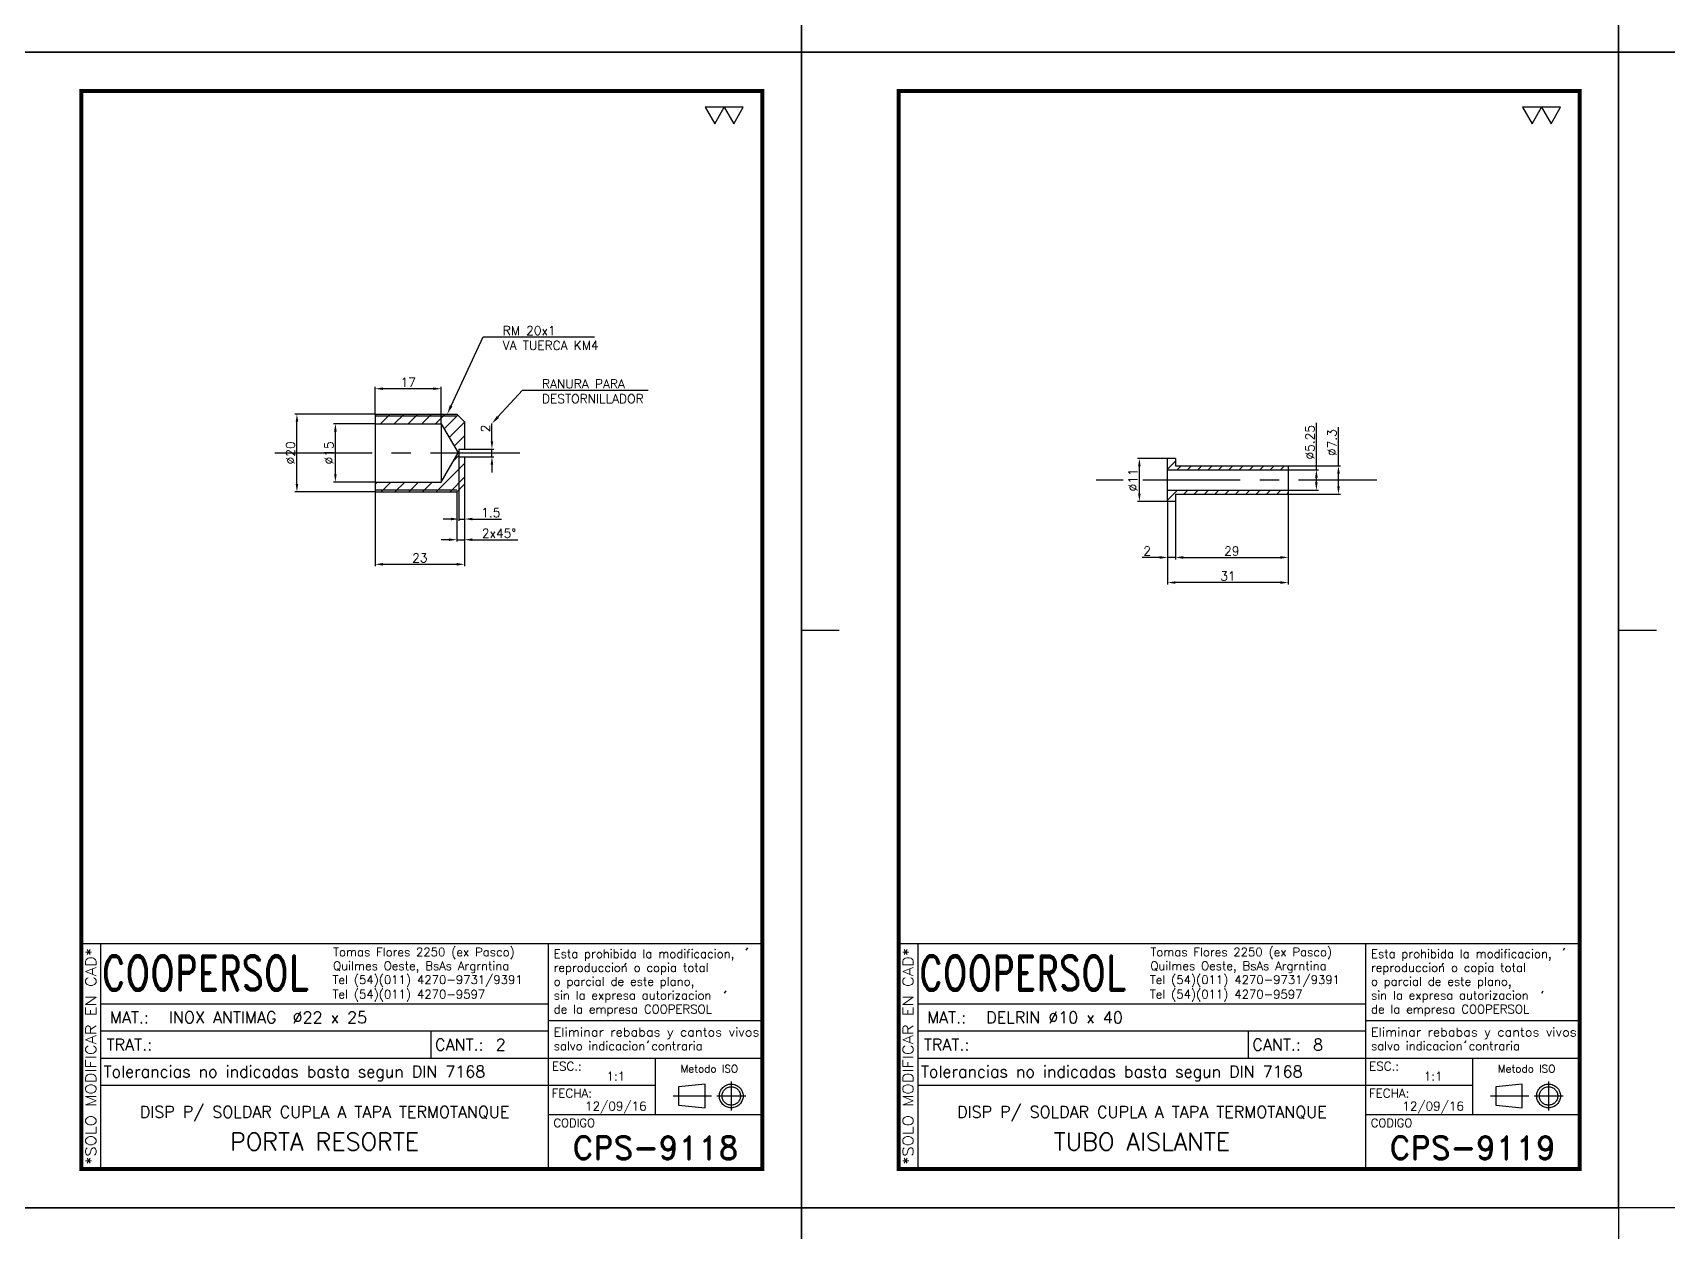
# Model space of a CAD drawing. Extents: x -21308 to -16735, y 11657 to 13517.
# Drawn here: x -20665.5 to -20245.5, y 12218.4 to 12526.4 of the extents above; entities that cross this region are included whole.
import ezdxf
from ezdxf import colors
from ezdxf.entities.mleader import LeaderData, LeaderLine
from ezdxf.enums import TextEntityAlignment as Align
from ezdxf.math import Vec2, Vec3

# ---------------------------------------------------------------- set-up
doc = ezdxf.new("R2010")
doc.units = 0
doc.header["$LTSCALE"] = 20
doc.header["$MEASUREMENT"] = 0
doc.linetypes.add('CENTER', pattern=[2, 1.25, -0.25, 0.25, -0.25])
doc.layers.get('0').update_dxf_attribs({"linetype": 'CONTINUOUS'})
doc.layers.get('DEFPOINTS').update_dxf_attribs({"linetype": 'CONTINUOUS'})
for name, color, linetype in [('1', 1, 'CENTER'), ('CL', 1, 'CENTER'), ('CO', 3, 'CONTINUOUS'), ('FI', 1, 'CONTINUOUS'), ('RY', 5, 'CONTINUOUS')]:
    doc.layers.add(name, color=color, linetype=linetype)
doc.styles.add('ROMAND', font='ROMAND')
doc.styles.add('ROMANS', font='ROMANS.SHX')
doc.dimstyles.new('1', dxfattribs={"dimtxt": 2.3, "dimasz": 2, "dimexe": 0.5, "dimexo": 0.0625, "dimgap": 0.5, "dimtad": 1, "dimdec": 4, "dimdsep": 46, "dimtxsty": 'ROMANS', "dimcen": -2, "dimclrt": 7, "dimadec": 0, "dimazin": 0, "dimtfac": 0.869565, "dimtdec": 4, "dimtmove": 0, "dimatfit": 3, "dimfxl": 1, "dimtolj": 1, "dimarcsym": 0})

# ---------------------------------------------------------------- blocks, each defined once
blk = doc.blocks.new('A4G')
blk.add_line((0, 148.5), (9.75, 148.5))
blk.add_lwpolyline([(0, 297), (210, 297), (210, 0), (0, 0)], close=True)
at = {"const_width": 1}
blk.add_lwpolyline([(25, 287), (200, 287), (200, 10), (25, 10)], close=True, dxfattribs=at)
blk = doc.blocks.new('*D338')
at = {"layer": 'CO', "color": 0, "lineweight": -2}
for p, q in [((-20577.53, 12408.38), (-20577.53, 12389.32)), ((-20554.53, 12410.38), (-20554.53, 12389.32)), ((-20575.53, 12389.82), (-20556.53, 12389.82))]:
    blk.add_line(p, q, dxfattribs=at)
at = {"layer": 'CO', "color": 0}
for points in [[(-20575.53, 12390.16), (-20575.53, 12389.49), (-20577.53, 12389.82)], [(-20556.53, 12390.16), (-20556.53, 12389.49), (-20554.53, 12389.82)]]:
    blk.add_solid(points, dxfattribs=at)
at = {"layer": 'DEFPOINTS', "color": 0}
for p in [(-20577.53, 12408.44), (-20554.53, 12410.44), (-20554.53, 12389.82)]:
    blk.add_point(p, dxfattribs=at)
at = {"layer": 'CO', "color": 7, "insert": (-20566.03, 12391.47), "char_height": 2.3, "attachment_point": 5, "style": 'ROMANS'}
blk.add_mtext('\\A1;23', dxfattribs=at)
blk = doc.blocks.new('*D339')
at = {"layer": 'CO', "color": 0, "lineweight": -2}
for p, q in [((-20577.59, 12425.94), (-20588.23, 12425.94)), ((-20587.73, 12412.94), (-20587.73, 12423.94)), ((-20577.59, 12410.94), (-20588.23, 12410.94))]:
    blk.add_line(p, q, dxfattribs=at)
at = {"layer": 'CO', "color": 0}
for points in [[(-20588.06, 12423.94), (-20587.4, 12423.94), (-20587.73, 12425.94)], [(-20588.06, 12412.94), (-20587.4, 12412.94), (-20587.73, 12410.94)]]:
    blk.add_solid(points, dxfattribs=at)
at = {"layer": 'DEFPOINTS', "color": 0}
for p in [(-20587.73, 12425.94), (-20577.53, 12425.94), (-20577.53, 12410.94)]:
    blk.add_point(p, dxfattribs=at)
at = {"layer": 'CO', "color": 7, "insert": (-20589.38, 12418.44), "char_height": 2.3, "attachment_point": 5, "rotation": 90, "style": 'ROMANS'}
blk.add_mtext('\\A1;%%C15', dxfattribs=at)
blk = doc.blocks.new('*D340')
at = {"layer": 'CO', "color": 0, "lineweight": -2}
for p, q in [((-20577.59, 12428.44), (-20598.11, 12428.44)), ((-20597.61, 12410.44), (-20597.61, 12426.44)), ((-20577.59, 12408.44), (-20598.11, 12408.44))]:
    blk.add_line(p, q, dxfattribs=at)
at = {"layer": 'CO', "color": 0}
for points in [[(-20597.94, 12426.44), (-20597.28, 12426.44), (-20597.61, 12428.44)], [(-20597.94, 12410.44), (-20597.28, 12410.44), (-20597.61, 12408.44)]]:
    blk.add_solid(points, dxfattribs=at)
at = {"layer": 'DEFPOINTS', "color": 0}
for p in [(-20597.61, 12428.44), (-20577.53, 12428.44), (-20577.53, 12408.44)]:
    blk.add_point(p, dxfattribs=at)
at = {"layer": 'CO', "color": 7, "insert": (-20599.26, 12418.44), "char_height": 2.3, "attachment_point": 5, "rotation": 90, "style": 'ROMANS'}
blk.add_mtext('\\A1;%%C20', dxfattribs=at)
blk = doc.blocks.new('*D341')
at = {"layer": 'CO', "color": 0, "lineweight": -2}
for p, q in [((-20577.53, 12428.51), (-20577.53, 12435.44)), ((-20562.53, 12434.94), (-20575.53, 12434.94)), ((-20560.53, 12426.01), (-20560.53, 12435.44))]:
    blk.add_line(p, q, dxfattribs=at)
at = {"layer": 'CO', "color": 0}
for points in [[(-20575.53, 12435.27), (-20575.53, 12434.61), (-20577.53, 12434.94)], [(-20562.53, 12435.27), (-20562.53, 12434.61), (-20560.53, 12434.94)]]:
    blk.add_solid(points, dxfattribs=at)
at = {"layer": 'DEFPOINTS', "color": 0}
for p in [(-20577.53, 12434.94), (-20577.53, 12428.44), (-20560.53, 12425.94)]:
    blk.add_point(p, dxfattribs=at)
at = {"layer": 'CO', "color": 7, "insert": (-20569.03, 12436.59), "char_height": 2.3, "attachment_point": 5, "style": 'ROMANS'}
blk.add_mtext('\\A1;17', dxfattribs=at)
blk = doc.blocks.new('*D342')
at = {"layer": 'CO', "color": 0, "lineweight": -2}
for p, q in [((-20556.53, 12408.38), (-20556.53, 12395.65)), ((-20554.53, 12410.38), (-20554.53, 12395.65)), ((-20558.53, 12396.15), (-20560.53, 12396.15)), ((-20556.53, 12396.15), (-20554.53, 12396.15)), ((-20552.53, 12396.15), (-20540.88, 12396.15))]:
    blk.add_line(p, q, dxfattribs=at)
at = {"layer": 'CO', "color": 0}
for points in [[(-20558.53, 12396.48), (-20558.53, 12395.81), (-20556.53, 12396.15)], [(-20552.53, 12396.48), (-20552.53, 12395.81), (-20554.53, 12396.15)]]:
    blk.add_solid(points, dxfattribs=at)
at = {"layer": 'DEFPOINTS', "color": 0}
for p in [(-20556.53, 12408.44), (-20554.53, 12410.44), (-20554.53, 12396.15)]:
    blk.add_point(p, dxfattribs=at)
at = {"layer": 'CO', "color": 7, "insert": (-20545.71, 12397.8), "char_height": 2.3, "attachment_point": 5, "style": 'ROMANS'}
blk.add_mtext('\\A1;2x45%%D', dxfattribs=at)
blk = doc.blocks.new('*D343')
at = {"layer": 'CO', "color": 0, "lineweight": -2}
for p, q in [((-20547.51, 12421.44), (-20547.51, 12425.98)), ((-20554.47, 12419.44), (-20547.01, 12419.44)), ((-20547.51, 12417.44), (-20547.51, 12419.44)), ((-20554.47, 12417.44), (-20547.01, 12417.44)), ((-20547.51, 12415.44), (-20547.51, 12413.44))]:
    blk.add_line(p, q, dxfattribs=at)
at = {"layer": 'CO', "color": 0}
for points in [[(-20547.84, 12421.44), (-20547.18, 12421.44), (-20547.51, 12419.44)], [(-20547.84, 12415.44), (-20547.18, 12415.44), (-20547.51, 12417.44)]]:
    blk.add_solid(points, dxfattribs=at)
at = {"layer": 'DEFPOINTS', "color": 0}
for p in [(-20554.53, 12419.44), (-20547.51, 12419.44), (-20554.53, 12417.44)]:
    blk.add_point(p, dxfattribs=at)
at = {"layer": 'CO', "color": 7, "insert": (-20549.16, 12424.71), "char_height": 2.3, "attachment_point": 5, "rotation": 90, "style": 'ROMANS'}
blk.add_mtext('\\A1;2', dxfattribs=at)
blk = doc.blocks.new('*D344')
at = {"layer": 'CO', "color": 0, "lineweight": -2}
for p, q in [((-20556.03, 12417.38), (-20556.03, 12400.95)), ((-20554.53, 12410.38), (-20554.53, 12400.95)), ((-20558.03, 12401.45), (-20560.03, 12401.45)), ((-20556.03, 12401.45), (-20554.53, 12401.45)), ((-20552.53, 12401.45), (-20545.04, 12401.45))]:
    blk.add_line(p, q, dxfattribs=at)
at = {"layer": 'CO', "color": 0}
for points in [[(-20558.03, 12401.79), (-20558.03, 12401.12), (-20556.03, 12401.45)], [(-20552.53, 12401.79), (-20552.53, 12401.12), (-20554.53, 12401.45)]]:
    blk.add_solid(points, dxfattribs=at)
at = {"layer": 'DEFPOINTS', "color": 0}
for p in [(-20556.03, 12417.44), (-20554.53, 12410.44), (-20554.53, 12401.45)]:
    blk.add_point(p, dxfattribs=at)
at = {"layer": 'CO', "color": 7, "insert": (-20547.79, 12403.1), "char_height": 2.3, "attachment_point": 5, "style": 'ROMANS'}
blk.add_mtext('\\A1;1.5', dxfattribs=at)
blk = doc.blocks.new('*D345')
at = {"layer": 'CO', "color": 0, "lineweight": -2}
for p, q in [((-20373.9, 12405.93), (-20373.9, 12391.08)), ((-20371.9, 12405.93), (-20371.9, 12391.08)), ((-20375.9, 12391.58), (-20380.43, 12391.58)), ((-20371.9, 12391.58), (-20373.9, 12391.58)), ((-20369.9, 12391.58), (-20367.9, 12391.58))]:
    blk.add_line(p, q, dxfattribs=at)
at = {"layer": 'CO', "color": 0}
for points in [[(-20375.9, 12391.92), (-20375.9, 12391.25), (-20373.9, 12391.58)], [(-20369.9, 12391.92), (-20369.9, 12391.25), (-20371.9, 12391.58)]]:
    blk.add_solid(points, dxfattribs=at)
at = {"layer": 'DEFPOINTS', "color": 0}
for p in [(-20373.9, 12406), (-20371.9, 12406), (-20373.9, 12391.58)]:
    blk.add_point(p, dxfattribs=at)
at = {"layer": 'CO', "color": 7, "insert": (-20379.16, 12393.23), "char_height": 2.3, "attachment_point": 5, "style": 'ROMANS'}
blk.add_mtext('\\A1;2', dxfattribs=at)
blk = doc.blocks.new('*D346')
at = {"layer": 'CO', "color": 0, "lineweight": -2}
for p, q in [((-20342.9, 12407.78), (-20342.9, 12391.08)), ((-20371.9, 12405.93), (-20371.9, 12391.08)), ((-20369.9, 12391.58), (-20344.9, 12391.58))]:
    blk.add_line(p, q, dxfattribs=at)
at = {"layer": 'CO', "color": 0}
for points in [[(-20369.9, 12391.92), (-20369.9, 12391.25), (-20371.9, 12391.58)], [(-20344.9, 12391.92), (-20344.9, 12391.25), (-20342.9, 12391.58)]]:
    blk.add_solid(points, dxfattribs=at)
at = {"layer": 'DEFPOINTS', "color": 0}
for p in [(-20342.9, 12407.85), (-20371.9, 12406), (-20342.9, 12391.58)]:
    blk.add_point(p, dxfattribs=at)
at = {"layer": 'CO', "color": 7, "insert": (-20357.4, 12393.23), "char_height": 2.3, "attachment_point": 5, "style": 'ROMANS'}
blk.add_mtext('\\A1;29', dxfattribs=at)
blk = doc.blocks.new('*D347')
at = {"layer": 'CO', "color": 0, "lineweight": -2}
for p, q in [((-20342.9, 12407.78), (-20342.9, 12384.63)), ((-20373.9, 12405.93), (-20373.9, 12384.63)), ((-20344.9, 12385.13), (-20371.9, 12385.13))]:
    blk.add_line(p, q, dxfattribs=at)
at = {"layer": 'CO', "color": 0}
for points in [[(-20371.9, 12385.47), (-20371.9, 12384.8), (-20373.9, 12385.13)], [(-20344.9, 12385.47), (-20344.9, 12384.8), (-20342.9, 12385.13)]]:
    blk.add_solid(points, dxfattribs=at)
at = {"layer": 'DEFPOINTS', "color": 0}
for p in [(-20342.9, 12407.85), (-20373.9, 12406), (-20373.9, 12385.13)]:
    blk.add_point(p, dxfattribs=at)
at = {"layer": 'CO', "color": 7, "insert": (-20358.4, 12386.78), "char_height": 2.3, "attachment_point": 5, "style": 'ROMANS'}
blk.add_mtext('\\A1;31', dxfattribs=at)
blk = doc.blocks.new('*D348')
at = {"layer": 'CO', "color": 0, "lineweight": -2}
for p, q in [((-20335.67, 12414.12), (-20335.67, 12426.21)), ((-20342.83, 12414.12), (-20335.17, 12414.12)), ((-20335.67, 12410.87), (-20335.67, 12412.12)), ((-20342.83, 12408.87), (-20335.17, 12408.87))]:
    blk.add_line(p, q, dxfattribs=at)
at = {"layer": 'CO', "color": 0}
for points in [[(-20336.01, 12412.12), (-20335.34, 12412.12), (-20335.67, 12414.12)], [(-20336.01, 12410.87), (-20335.34, 12410.87), (-20335.67, 12408.87)]]:
    blk.add_solid(points, dxfattribs=at)
at = {"layer": 'DEFPOINTS', "color": 0}
for p in [(-20342.9, 12414.12), (-20335.67, 12414.12), (-20342.9, 12408.87)]:
    blk.add_point(p, dxfattribs=at)
at = {"layer": 'CO', "color": 7, "insert": (-20337.32, 12421.17), "char_height": 2.3, "attachment_point": 5, "rotation": 90, "style": 'ROMANS'}
blk.add_mtext('\\A1;%%C5.25', dxfattribs=at)
blk = doc.blocks.new('*D349')
at = {"layer": 'CO', "color": 0, "lineweight": -2}
for p, q in [((-20330, 12415.15), (-20330, 12425.05)), ((-20342.83, 12415.15), (-20329.5, 12415.15)), ((-20330, 12409.85), (-20330, 12413.15)), ((-20342.83, 12407.85), (-20329.5, 12407.85))]:
    blk.add_line(p, q, dxfattribs=at)
at = {"layer": 'CO', "color": 0}
for points in [[(-20330.33, 12413.15), (-20329.66, 12413.15), (-20330, 12415.15)], [(-20330.33, 12409.85), (-20329.66, 12409.85), (-20330, 12407.85)]]:
    blk.add_solid(points, dxfattribs=at)
at = {"layer": 'DEFPOINTS', "color": 0}
for p in [(-20342.9, 12415.15), (-20330, 12415.15), (-20342.9, 12407.85)]:
    blk.add_point(p, dxfattribs=at)
at = {"layer": 'CO', "color": 7, "insert": (-20331.65, 12421.1), "char_height": 2.3, "attachment_point": 5, "rotation": 90, "style": 'ROMANS'}
blk.add_mtext('\\A1;%%C7.3', dxfattribs=at)
blk = doc.blocks.new('*D350')
at = {"layer": 'CO', "color": 0, "lineweight": -2}
for p, q in [((-20373.96, 12417), (-20381.65, 12417)), ((-20381.15, 12408), (-20381.15, 12415)), ((-20373.96, 12406), (-20381.65, 12406))]:
    blk.add_line(p, q, dxfattribs=at)
at = {"layer": 'CO', "color": 0}
for points in [[(-20381.49, 12415), (-20380.82, 12415), (-20381.15, 12417)], [(-20381.49, 12408), (-20380.82, 12408), (-20381.15, 12406)]]:
    blk.add_solid(points, dxfattribs=at)
at = {"layer": 'DEFPOINTS', "color": 0}
for p in [(-20381.15, 12417), (-20373.9, 12417), (-20373.9, 12406)]:
    blk.add_point(p, dxfattribs=at)
at = {"layer": 'CO', "color": 7, "insert": (-20382.8, 12411.5), "char_height": 2.3, "attachment_point": 5, "rotation": 90, "style": 'ROMANS'}
blk.add_mtext('\\A1;%%C11', dxfattribs=at)
blk = doc.blocks.new('COOPERSOLROT-02')
for p, q in [((0, 58), (175, 58)), ((0, 0), (0, 58)), ((5, 0), (5, 58)), ((120, 0), (120, 58)), ((175, 0), (175, 58)), ((5, 42.5), (120, 42.5)), ((120, 38.19), (175, 38.19)), ((5, 35.5), (120, 35.5)), ((89.89, 28.5), (89.89, 35.5)), ((5, 28.5), (175, 28.5)), ((147.5, 14), (147.5, 28.5)), ((147.5, 21.5), (5, 21.5)), ((120, 14), (175, 14)), ((0, 0), (175, 0))]:
    blk.add_line(p, q)
at = {"color": 1, "linetype": 'CENTER'}
blk.add_line((166.98, 22.51), (166.98, 15.06), dxfattribs=at)
for points in [[(152.09, 18.79), (161.93, 18.79)], [(163.26, 18.79), (170.71, 18.79)]]:
    blk.add_lwpolyline(points, dxfattribs=at)
at = {"layer": '1'}
for points in [[(170.85, 56.26), (171.21, 56.85)], [(139.66, 52.43), (140.02, 53.02)], [(165.28, 45.22), (165.64, 45.81)], [(145.46, 32.42), (145.82, 33.01)]]:
    blk.add_lwpolyline(points, dxfattribs=at)
blk.add_lwpolyline([(160.25, 18.79), (160.25, 21.83), (153.47, 21.16), (153.47, 16.41), (160.25, 15.74)], close=True, dxfattribs=at)
for radius in [3.05, 2.37]:
    blk.add_circle((166.98, 18.79), radius, dxfattribs=at)
at = {"style": 'ROMANS', "width": 0.996387}
blk.add_text('*SOLO MODIFICAR EN CAD*', height=2.7, rotation=90, dxfattribs=at).set_placement((3.77, 1.09), (3.77, 56.81), align=Align.FIT)
at = {"style": 'ROMAND', "width": 0.75}
blk.add_text('COOPERSOL', height=9, dxfattribs=at).set_placement((5.26, 45.85))
at = {"style": 'ROMANS'}
for s, p in [('MAT.:', (7.32, 37.47)), ('TRAT.:', (6.5, 30.47)), ('CANT.:', (90.89, 30.47)), ('Tolerancias no indicadas basta segun DIN 7168', (5.7, 23.56))]:
    blk.add_text(s, height=3, dxfattribs=at).set_placement(p)
for tag, height, style, p in [('CONJUNTO', 2.3, 'ROMANS', (62.5, 17.5)), ('SUBCONJUNTO', 3, 'ROMANS', (62.5, 11.5)), ('COD-PLA', 6, 'ROMAND', (147.5, 5.5)), ('DENOMINACION', 4.5, 'ROMANS', (62.5, 4.75))]:
    blk.add_attdef(tag, text='', height=height, dxfattribs=dict(style=style)).set_placement(p, align=Align.MIDDLE)
at = {"layer": '1', "style": 'ROMANS'}
for s, height, p in [('Tomas Flores 2250 (ex Pasco)', 2.2, (64.69, 54.68)), ('Esta prohibida la modificacion,', 2.2, (121.36, 54.23)), ('Quilmes Oeste, BsAs Argrntina', 2.2, (64.69, 51.12)), ('reproduccion o copia total', 2.2, (121.36, 50.67)), ('Tel (54)(011) 4270-9731/9391', 2.2, (64.55, 47.56)), ('Tel (54)(011) 4270-9597', 2.2, (64.55, 43.83)), ('o parcial de este plano,', 2.2, (121.36, 47.11)), ('sin la expresa autorizacion ', 2.2, (121.36, 43.55)), ('de la empresa COOPERSOL', 2.2, (121.36, 39.99)), ('salvo indicacion contraria', 2.2, (121.36, 30.54)), ('ESC.:', 2.25, (120.89, 25.29)), ('FECHA:', 2.25, (120.81, 18.36)), ('CODIGO', 2.16, (121.33, 10.78))]:
    blk.add_text(s, height=height, dxfattribs=at).set_placement(p)
at = {"layer": '1', "style": 'ROMANS', "width": 0.96139}
blk.add_text('Eliminar rebabas y cantos vivos', height=2.2, dxfattribs=at).set_placement((121.34, 34.1), (174.21, 34.1), align=Align.FIT)
at = {"layer": '1', "style": 'ROMANS'}
blk.add_text('Metodo ISO', height=1.948, dxfattribs=at).set_placement((161.34, 25.77), align=Align.MIDDLE)
for tag, p in [('MAT', (22.51, 37.47)), ('TRAT', (22.51, 30.47)), ('CANT', (106.49, 30.47))]:
    blk.add_attdef(tag, p, '', height=3, dxfattribs=at)
for tag, p in [('ESC', (137.33, 22.73)), ('FECHA', (137.33, 15.06))]:
    blk.add_attdef(tag, text='', height=2.25, dxfattribs=at).set_placement(p, align=Align.CENTER)

msp = doc.modelspace()

# ---------------------------------------------------------------- hatches: boundary and pattern name
at = {"layer": 'RY'}
h = msp.add_hatch(dxfattribs=at)
h.set_pattern_fill('ANSI31', color=256, scale=20, style=0)
h.set_pattern_definition([(45, (-210, 0), (-1.76776695, 1.76776695), [])])
h.paths.add_polyline_path([(-20556.53161, 12428.44282), (-20577.53161, 12428.44282), (-20577.53161, 12425.94282), (-20560.53161, 12425.94282), (-20556.20148, 12418.44282), (-20556.03161, 12418.44282), (-20556.03161, 12419.44282), (-20554.53161, 12419.44282), (-20554.53161, 12426.44282)])
h.paths.add_polyline_path([(-20554.53161, 12410.44282), (-20554.53161, 12417.44282), (-20556.03161, 12417.44282), (-20556.03161, 12418.44282), (-20556.20148, 12418.44282), (-20560.53161, 12410.94282), (-20577.53161, 12410.94282), (-20577.53161, 12408.44282), (-20556.53161, 12408.44282)])
h = msp.add_hatch(dxfattribs=at)
h.set_pattern_fill('ANSI31', color=256, scale=15, style=0)
h.set_pattern_definition([(45, (-210, 0), (-1.32582521, 1.32582521), [])])
h.paths.add_polyline_path([(-20342.89588, 12415.14648), (-20371.89588, 12415.14648), (-20371.89588, 12416.99648), (-20373.89588, 12416.99648), (-20373.89588, 12414.12148), (-20342.89588, 12414.12148)])
h.paths.add_polyline_path([(-20342.89588, 12408.87148), (-20373.89588, 12408.87148), (-20373.89588, 12405.99648), (-20371.89588, 12405.99648), (-20371.89588, 12407.84648), (-20342.89588, 12407.84648)])

# ---------------------------------------------------------------- linework, layer by layer
for p, q in [((-20577.53161, 12428.44282), (-20577.53161, 12408.44282)), ((-20577.53161, 12428.44282), (-20556.53161, 12428.44282)), ((-20556.53161, 12428.44282), (-20554.53161, 12426.44282)), ((-20577.53161, 12425.94282), (-20560.53161, 12425.94282)), ((-20560.53161, 12425.94282), (-20560.53161, 12410.94282)), ((-20560.53161, 12425.94282), (-20556.20148, 12418.44282)), ((-20554.53161, 12426.44282), (-20554.53161, 12419.44282)), ((-20556.03161, 12419.44282), (-20556.03161, 12417.44282)), ((-20556.03161, 12419.44282), (-20554.53161, 12419.44282)), ((-20560.53161, 12410.94282), (-20556.20148, 12418.44282)), ((-20556.03161, 12417.44282), (-20554.53161, 12417.44282)), ((-20554.53161, 12417.44282), (-20554.53161, 12410.44282)), ((-20373.89588, 12405.99648), (-20373.89588, 12416.99648)), ((-20371.89588, 12416.99648), (-20373.89588, 12416.99648)), ((-20371.89588, 12416.99648), (-20371.89588, 12415.14648)), ((-20373.89588, 12414.12148), (-20342.89588, 12414.12148)), ((-20371.89588, 12415.14648), (-20342.89588, 12415.14648)), ((-20342.89588, 12415.14648), (-20342.89588, 12407.84648)), ((-20577.53161, 12410.94282), (-20560.53161, 12410.94282)), ((-20577.53161, 12408.44282), (-20556.53161, 12408.44282)), ((-20554.53161, 12410.44282), (-20556.53161, 12408.44282)), ((-20373.89588, 12408.87148), (-20342.89588, 12408.87148)), ((-20371.89588, 12407.84648), (-20342.89588, 12407.84648)), ((-20371.89588, 12407.84648), (-20371.89588, 12405.99648)), ((-20371.89588, 12405.99648), (-20373.89588, 12405.99648))]:
    msp.add_line(p, q)
at = {"layer": 'CL'}
for p, q in [((-20603.31434, 12418.44282), (-20540.38128, 12418.44282)), ((-20392.26428, 12411.49648), (-20385.28087, 12411.49648)), ((-20380.24005, 12411.49648), (-20320.14756, 12411.49648))]:
    msp.add_line(p, q, dxfattribs=at)
at = {"layer": 'CO'}
for points in [[(-20490.25656, 12503.02856), (-20487.81241, 12507.26195), (-20492.70071, 12507.26195)], [(-20485.36825, 12503.02856), (-20482.9241, 12507.26195), (-20487.81241, 12507.26195)], [(-20280.25656, 12503.02856), (-20277.81241, 12507.26195), (-20282.70071, 12507.26195)], [(-20275.36825, 12503.02856), (-20272.9241, 12507.26195), (-20277.81241, 12507.26195)]]:
    msp.add_lwpolyline(points, close=True, dxfattribs=at)
at = {"layer": 'FI'}
for p, q in [((-20577.53161, 12427.94282), (-20556.53161, 12427.94282)), ((-20577.53161, 12408.94282), (-20556.53161, 12408.94282))]:
    msp.add_line(p, q, dxfattribs=at)

# ---------------------------------------------------------------- block references
for p in [(-20678.00568, 12521.42201), (-20468.00568, 12521.42201), (-20258.00568, 12521.42201), (-20678.00568, 12224.42201), (-20468.00568, 12224.42201), (-20258.00568, 12224.42201), (-20678.00568, 11927.42201), (-20468.00568, 11927.42201)]:
    msp.add_blockref('A4G', p)
ref = msp.add_blockref('COOPERSOLROT-02', (-20653.00568, 12234.42201))
ref.add_attrib('COD-PLA', 'CPS-9118', dxfattribs={"height": 6, "style": 'ROMAND'}).set_placement((-20505.50568, 12239.92201), align=Align.MIDDLE)
ref.add_attrib('FECHA', '12/09/16', dxfattribs={"layer": '1', "height": 2.25, "style": 'ROMANS'}).set_placement((-20515.671, 12249.48301), align=Align.CENTER)
ref.add_attrib('MAT', 'INOX ANTIMAG  %%c22 x 25', (-20630.50039, 12271.89016), dxfattribs={"layer": '1', "height": 3, "style": 'ROMANS'})
ref.add_attrib('ESC', '1:1', dxfattribs={"layer": '1', "height": 2.25, "style": 'ROMANS'}).set_placement((-20515.671, 12257.15056), align=Align.CENTER)
ref.add_attrib('CANT', '2', (-20546.51509, 12264.89016), dxfattribs={"layer": '1', "height": 3, "style": 'ROMANS'})
ref.add_attrib('DENOMINACION', 'PORTA RESORTE', dxfattribs={"height": 4.5, "style": 'ROMANS'}).set_placement((-20590.50568, 12241.45983), align=Align.MIDDLE)
ref.add_attrib('SUBCONJUNTO', 'DISP P/ SOLDAR CUPLA A TAPA TERMOTANQUE', dxfattribs={"height": 3, "style": 'ROMANS'}).set_placement((-20590.50568, 12248.89986), align=Align.MIDDLE)
ref = msp.add_blockref('COOPERSOLROT-02', (-20443.00568, 12234.42201))
ref.add_attrib('COD-PLA', 'CPS-9119', dxfattribs={"height": 6, "style": 'ROMAND'}).set_placement((-20295.50568, 12239.92201), align=Align.MIDDLE)
ref.add_attrib('FECHA', '12/09/16', dxfattribs={"layer": '1', "height": 2.25, "style": 'ROMANS'}).set_placement((-20305.671, 12249.48301), align=Align.CENTER)
ref.add_attrib('MAT', 'DELRIN %%c10 x 40', (-20420.50039, 12271.89016), dxfattribs={"layer": '1', "height": 3, "style": 'ROMANS'})
ref.add_attrib('ESC', '1:1', dxfattribs={"layer": '1', "height": 2.25, "style": 'ROMANS'}).set_placement((-20305.671, 12257.15056), align=Align.CENTER)
ref.add_attrib('CANT', '8', (-20336.51509, 12264.89016), dxfattribs={"layer": '1', "height": 3, "style": 'ROMANS'})
ref.add_attrib('DENOMINACION', 'TUBO AISLANTE', dxfattribs={"height": 4.5, "style": 'ROMANS'}).set_placement((-20380.50568, 12241.45983), align=Align.MIDDLE)
ref.add_attrib('SUBCONJUNTO', 'DISP P/ SOLDAR CUPLA A TAPA TERMOTANQUE', dxfattribs={"height": 3, "style": 'ROMANS'}).set_placement((-20380.50568, 12248.89986), align=Align.MIDDLE)

# ---------------------------------------------------------------- dimensions: what is measured, and where the dimension line sits
at = {"layer": 'CO'}
for base, p1, p2, picture, middle in [((-20577.53161, 12434.93877), (-20560.53161, 12425.94282), (-20577.53161, 12428.44282), '*D341', (-20569.03161, 12436.58877)), ((-20554.53161, 12401.45196), (-20556.03161, 12417.44282), (-20554.53161, 12410.44282), '*D344', (-20547.78637, 12403.10196)), ((-20554.53161, 12389.82199), (-20577.53161, 12408.44282), (-20554.53161, 12410.44282), '*D338', (-20566.03161, 12391.47199)), ((-20373.89588, 12385.13198), (-20342.89588, 12407.84648), (-20373.89588, 12405.99648), '*D347', (-20358.39588, 12386.78198)), ((-20342.89588, 12391.58222), (-20371.89588, 12405.99648), (-20342.89588, 12407.84648), '*D346', (-20357.39588, 12393.23222)), ((-20373.89588, 12391.58222), (-20371.89588, 12405.99648), (-20373.89588, 12405.99648), '*D345', (-20379.16255, 12393.23222))]:
    dim = msp.add_linear_dim(base=base, p1=p1, p2=p2, dimstyle='1', dxfattribs=at)
    dim.commit()
    dim.dimension.update_dxf_attribs({"geometry": picture, "text_midpoint": middle})
for base, p1, p2, picture, middle in [((-20597.60988, 12428.44282), (-20577.53161, 12408.44282), (-20577.53161, 12428.44282), '*D340', (-20599.25988, 12418.44282)), ((-20587.72892, 12425.94282), (-20577.53161, 12410.94282), (-20577.53161, 12425.94282), '*D339', (-20589.37892, 12418.44282)), ((-20335.67348, 12414.12148), (-20342.89588, 12408.87148), (-20342.89588, 12414.12148), '*D348', (-20337.32348, 12421.16672)), ((-20329.99591, 12415.14648), (-20342.89588, 12407.84648), (-20342.89588, 12415.14648), '*D349', (-20331.64591, 12421.09648)), ((-20381.15452, 12416.99648), (-20373.89588, 12405.99648), (-20373.89588, 12416.99648), '*D350', (-20382.80452, 12411.49648))]:
    dim = msp.add_linear_dim(base=base, p1=p1, p2=p2, angle=90, text='%%C<>', dimstyle='1', dxfattribs=at)
    dim.commit()
    dim.dimension.update_dxf_attribs({"geometry": picture, "text_midpoint": middle})
dim = msp.add_linear_dim(base=(-20547.50978, 12419.44282), p1=(-20554.53161, 12417.44282), p2=(-20554.53161, 12419.44282), angle=90, dimstyle='1', dxfattribs=at)
dim.commit()
dim.dimension.update_dxf_attribs({"geometry": '*D343', "text_midpoint": (-20549.15978, 12424.70948)})
dim = msp.add_linear_dim(base=(-20554.53161, 12396.14501), p1=(-20556.53161, 12408.44282), p2=(-20554.53161, 12410.44282), text='<>x45%%D', dimstyle='1', dxfattribs=at)
dim.commit()
dim.dimension.update_dxf_attribs({"geometry": '*D342', "text_midpoint": (-20545.70542, 12397.79501)})

# ---------------------------------------------------------------- leaders
ml = msp.add_multileader_mtext('Standard', dxfattribs=at)
ml.set_content('RM 20x1\\PVA TUERCA KM4', color=7, style='ROMANS')
ml.set_leader_properties(color=256, linetype='ByLayer', lineweight=-1)
ml.build(insert=Vec2(0, 0))
ml.multileader.update_dxf_attribs({"text_left_attachment_type": 6, "text_right_attachment_type": 5, "dogleg_length": 4, "arrow_head_size": 2.3})
ctx = ml.context
ctx.base_point, ctx.char_height, ctx.arrow_head_size, ctx.landing_gap_size, ctx.plane_origin = Vec3(-20545.72219, 12448.28165), 2.3, 2.3, 1, Vec3(-20558.97342, 12428.44282)
ctx.left_attachment, ctx.right_attachment = 6, 5
notes = []
notes.append((ctx, [(0, (1, 1, 0), (-20549.72219, 12448.28165), (1, 0), 4, [(0, [(-20558.97342, 12428.44282)], 0, [])])]))
ctx.mtext.insert, ctx.mtext.flow_direction = Vec3(-20544.72219, 12451.04165), 5
ml = msp.add_multileader_mtext('Standard', dxfattribs=at)
ml.set_content('RANURA PARA\\PDESTORNILLADOR', color=7, style='ROMANS')
ml.set_leader_properties(color=256, linetype='ByLayer', lineweight=-1)
ml.build(insert=Vec2(0, 0))
ml.multileader.update_dxf_attribs({"text_left_attachment_type": 6, "text_right_attachment_type": 5, "dogleg_length": 4, "arrow_head_size": 2.3})
ctx = ml.context
ctx.base_point, ctx.char_height, ctx.arrow_head_size, ctx.landing_gap_size, ctx.plane_origin = Vec3(-20535.65537, 12434.5803), 2.3, 2.3, 1, Vec3(-20547.50978, 12425.97615)
ctx.left_attachment, ctx.right_attachment = 6, 5
notes.append((ctx, [(0, (1, 1, 0), (-20539.65537, 12434.5803), (1, 0), 4, [(0, [(-20547.50978, 12425.97615)], 0, [])])]))
ctx.mtext.insert, ctx.mtext.flow_direction = Vec3(-20534.65537, 12437.3403), 5
for ctx, leaders in notes:
    for number, flags, end, landing, length, lines in leaders:
        leader = LeaderData()
        leader.index, (leader.has_last_leader_line, leader.has_dogleg_vector, leader.attachment_direction) = number, flags
        leader.last_leader_point, leader.dogleg_vector, leader.dogleg_length = Vec3(end), Vec3(landing), length
        for number, points, colour, breaks in lines:
            line = LeaderLine()
            line.index, line.vertices, line.color, line.breaks = number, Vec3.list(points), colors.encode_raw_color(colour), breaks
            leader.lines.append(line)
        ctx.leaders.append(leader)

doc.saveas('drawing.dxf')
